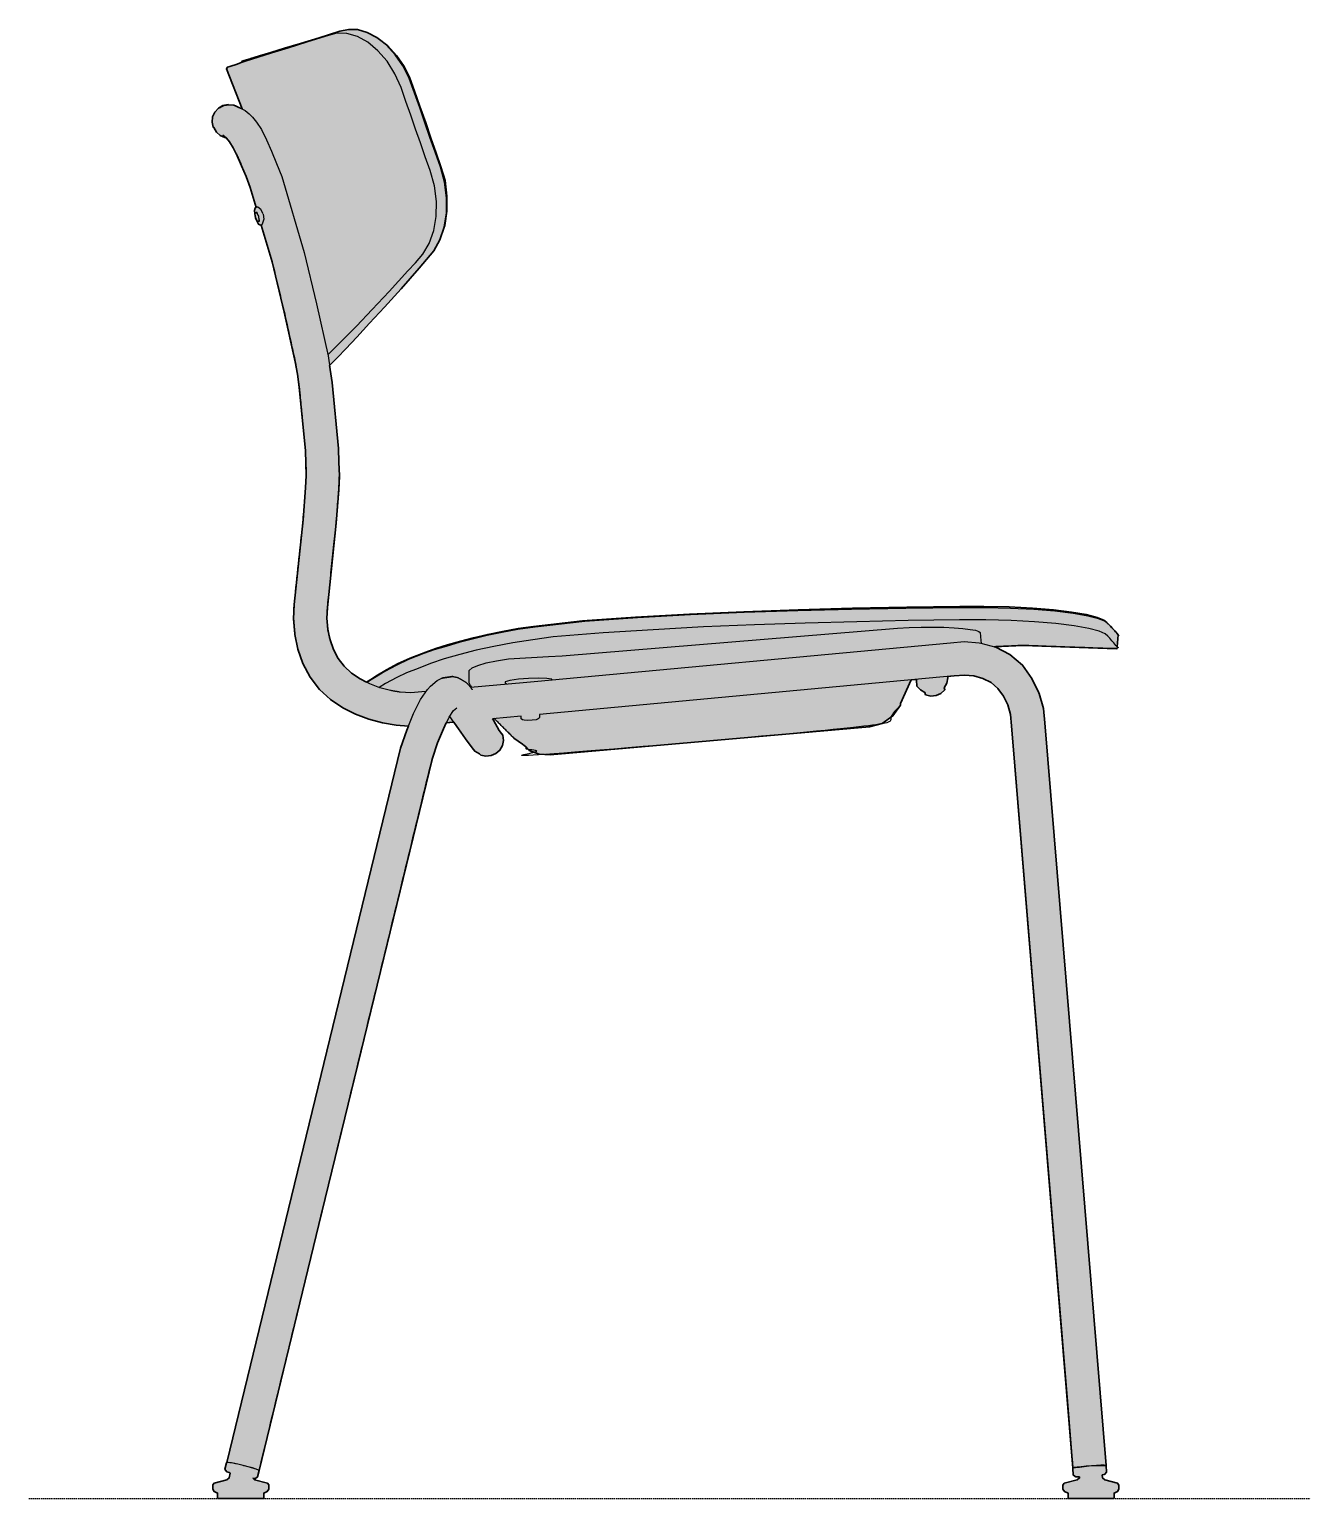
# Model space of a CAD drawing. Header units: millimetres. Extents: x 0 to 1796, y -1115 to 787.
# Drawn here: x 1108 to 1796, y 0 to 787 of the extents above; entities that cross this region are included whole.
import ezdxf

# ---------------------------------------------------------------- set-up
doc = ezdxf.new("R2010")
doc.units = ezdxf.units.MM
doc.linetypes.add('Dots', pattern=[1, 0, -1])
doc.layers.add('Blocks', color=7, linetype='Continuous')
doc.layers.add('Blocks$Fill', color=7, linetype='Continuous', true_color=0xffffff)
for name, color, linetype, lineweight, true_color in [('Blocks$Inner', 7, 'Continuous', 25, 0x007f00), ('Blocks$Outline', 7, 'Continuous', 35, 0xff3f3f), ('Groud', 7, 'Dots', 25, 0x243775)]:
    doc.layers.add(name, color=color, linetype=linetype, lineweight=lineweight, true_color=true_color)

# ---------------------------------------------------------------- blocks, each defined once
blk = doc.blocks.new('Moca Side')
at = {"layer": 'Blocks$Fill'}
blk.add_hatch(color=256, dxfattribs=at).paths.add_polyline_path([(-258.37, 360.82), (-258.77, 359.82), (-250.53, 338.38), (-251.3, 338.75), (-252.3, 339.25), (-252.21, 339.16), (-253.7, 339.85), (-254.9, 340.35), (-257.7, 340.65), (-257.7, 340.65), (-258, 340.85), (-260.8, 340.25), (-263.2, 338.85), (-265.1, 336.75), (-266.3, 334.15), (-266.6, 331.35), (-266, 328.65), (-265.7, 328.55), (-264.3, 326.05), (-262.2, 324.15), (-261, 323.65), (-258.89, 322.69), (-257.3, 320.75), (-255.3, 317.65), (-253.1, 313.25), (-248.4, 302.15), (-246.2, 296.25), (-243.02, 285.66), (-243.26, 285.59), (-243.66, 284.89), (-243.86, 284.09), (-243.76, 282.29), (-243.26, 280.09), (-242.46, 278.09), (-241.66, 276.69), (-241.06, 276.39), (-240.36, 276.09), (-240.22, 276.13), (-234.4, 256.55), (-222, 202.95), (-220.9, 196.35), (-219.9, 189.45), (-216.6, 155.25), (-216.3, 148.45), (-216.2, 142.02), (-217.8, 118.35), (-222.6, 73.05), (-222.9, 65.25), (-222.2, 57.35), (-222.2, 56.95), (-220.6, 49.05), (-217.9, 41.35), (-214, 34.05), (-209, 27.55), (-203.1, 22.15), (-196.6, 17.75), (-189.7, 14.25), (-182.6, 11.55), (-175.3, 9.65), (-167.9, 8.35), (-161.41, 7.93), (-162.3, 5.75), (-165.6, -3.85), (-258.7, -386.55), (-258.7, -386.63), (-258.8, -386.65), (-259.7, -390.05), (-258.9, -391.25), (-258.6, -391.55), (-257.5, -391.95), (-256.85, -392.14), (-257.4, -394.75), (-258.6, -395.75), (-265.5, -397.55), (-266.2, -398.55), (-266.2, -400.75), (-265.4, -401.95), (-263.6, -402.85), (-263.6, -405.85), (-238.9, -405.85), (-238.9, -402.85), (-237.1, -401.95), (-236.2, -400.75), (-236.2, -398.55), (-236.9, -397.55), (-243.8, -395.75), (-244.83, -394.96), (-243.8, -395.05), (-243.4, -395.05), (-242.2, -394.25), (-241.3, -390.85), (-241.41, -390.77), (-241.4, -390.75), (-209.37, -259.1), (-148.5, -9.25), (-145.8, -1.15), (-142.7, 6.45), (-141.12, 9.56), (-137.07, 9.93), (-130.9, 1.15), (-125.8, -5.55), (-123.4, -6.95), (-122.7, -7.75), (-119.9, -8.25), (-117.1, -7.95), (-114.6, -6.85), (-112.5, -4.95), (-111.1, -2.45), (-110.5, 0.25), (-110.8, 3.05), (-111.5, 3.85), (-112.8, 5.55), (-115.8, 11.05), (-116.38, 11.85), (-115.45, 11.93), (-104.9, 1.5), (-100.3, -1.8), (-98.6, -3.3), (-97.4, -4.4), (-96.7, -5.1), (-91.3, -7.1), (-85.5, -7.5), (85.5, 7.5), (92.3, 9.3), (98.1, 13.3), (102.2, 19.1), (102.1, 19.9), (107.96, 32.62), (110.51, 32.86), (110.7, 32.45), (111, 29.35), (112.9, 27.25), (115.3, 25.85), (115.6, 24.55), (118.4, 23.95), (121.2, 24.25), (123.8, 25.35), (125.9, 27.25), (125.5, 28.45), (127, 30.95), (127.6, 33.65), (127.5, 34.43), (136.52, 35.22), (141.4, 34.85), (141.4, 34.85), (146.3, 33.45), (150.7, 31.15), (154.4, 27.95), (157.4, 23.85), (159.66, 19.23), (161.1, 14.05), (191.56, -353.91), (194.5, -389.6), (194.4, -389.65), (194.6, -393.15), (195.7, -394.05), (196.1, -394.15), (197.3, -394.15), (198.13, -394.15), (198.1, -394.75), (196.8, -395.75), (189.9, -397.65), (189.2, -398.65), (189.2, -400.75), (190.1, -401.95), (191.9, -402.85), (191.9, -405.85), (216.6, -405.85), (216.6, -402.85), (218.4, -401.95), (219.2, -400.75), (219.2, -398.65), (218.5, -397.65), (211.6, -395.75), (210.4, -394.75), (210.26, -393.14), (211.3, -392.95), (211.7, -392.75), (212.6, -391.65), (212.3, -388.15), (178.7, 17.35), (176.4, 25.35), (176.36, 25.43), (176.3, 25.65), (172.6, 33.45), (167.5, 40.45), (160.8, 46.15), (153.2, 50.15), (152.33, 50.39), (167.8, 51.09), (217.8, 49.29), (218.6, 49.99), (218.3, 50.39), (218.8, 56.79), (218.1, 57.59), (217.4, 58.39), (216.9, 58.89), (215.8, 60.09), (215.52, 60.39), (215.1, 60.89), (214.6, 61.39), (213.4, 62.59), (213.4, 62.59), (212.7, 63.39), (211.1, 64.69), (207.5, 66.09), (201.7, 67.59), (193.8, 68.89), (184.1, 70.09), (172.8, 70.99), (160.3, 71.69), (146.9, 71.99), (133.9, 71.99), (47.4, 70.19), (-39.7, 66.19), (-68.1, 64.19), (-94.4, 61.19), (-102.7, 60.09), (-111, 58.59), (-118.9, 56.99), (-126.5, 55.19), (-133.4, 53.29), (-146.7, 49.49), (-152.1, 47.39), (-160.5, 44.29), (-167.2, 41.19), (-173.2, 37.99), (-178, 35.09), (-183.91, 31.47), (-187.2, 33.15), (-191.9, 36.25), (-195.8, 39.95), (-199, 44.05), (-201.6, 48.85), (-203.4, 54.15), (-204.5, 59.45), (-204.93, 63.68), (-205.09, 65.54), (-204.8, 71.45), (-200.1, 116.65), (-198.7, 134.45), (-198.4, 141.75), (-198.4, 141.87), (-198.4, 141.95), (-198.6, 149.25), (-198.9, 156.55), (-202.3, 191.85), (-203.3, 198.85), (-203.62, 201), (-203.27, 201.42), (-199.37, 205.32), (-194.87, 210.02), (-189.07, 216.22), (-182.17, 223.62), (-174.17, 232.22), (-165.27, 242.12), (-155.57, 253.12), (-151.67, 257.72), (-147.87, 262.42), (-144.67, 268.32), (-142.27, 275.12), (-141.97, 276.02), (-140.77, 283.62), (-140.77, 291.72), (-141.77, 300.02), (-143.97, 307.32), (-146.57, 314.72), (-160.67, 354.92), (-163.67, 361.12), (-167.77, 367.12), (-172.47, 372.12), (-177.57, 376.12), (-178.27, 376.62), (-183.57, 379.42), (-188.67, 380.92), (-193.57, 381.02), (-198.07, 380.02), (-209.27, 376.52), (-219.27, 373.52), (-227.87, 370.92), (-235.17, 368.72), (-241.17, 366.82), (-245.87, 365.42), (-253.17, 362.42), (-257.07, 361.22)], flags=0)
at = {"layer": 'Blocks$Inner'}
for points in [[(-204.52, 206.67), (-202.37, 208.82), (-196.47, 214.72), (-189.27, 222.12), (-180.87, 230.92), (-171.67, 240.72), (-161.67, 251.62), (-157.67, 256.02), (-153.67, 260.72), (-150.37, 266.42), (-147.87, 273.22), (-146.47, 280.82), (-146.37, 288.92), (-147.47, 297.22), (-149.77, 305.42), (-152.37, 312.82), (-154.97, 320.22), (-157.57, 327.62), (-160.17, 335.02), (-162.77, 342.42), (-165.37, 349.82), (-168.67, 357.22), (-172.87, 363.92), (-177.77, 369.62), (-183.17, 374.12), (-188.77, 377.12), (-194.37, 378.82), (-199.67, 378.92), (-204.27, 377.72), (-215.77, 374.12), (-225.87, 370.92), (-234.67, 368.22), (-242.07, 365.92), (-248.37, 363.92), (-253.17, 362.42)], [(-142.27, 275.12), (-141.07, 282.72), (-140.97, 290.82), (-142.07, 299.12), (-144.27, 307.22), (-147.07, 315.22), (-149.87, 323.12), (-152.57, 331.02), (-155.37, 338.92), (-158.07, 346.92), (-160.97, 354.72), (-164.37, 361.42), (-168.47, 367.42), (-173.17, 372.52), (-178.27, 376.62), (-183.57, 379.42), (-188.67, 380.92), (-193.57, 381.02), (-198.07, 380.02), (-209.27, 376.52), (-219.27, 373.52), (-227.87, 370.92), (-235.17, 368.72), (-241.17, 366.82), (-245.87, 365.42), (-249.57, 364.32), (-250.97, 363.82)], [(-178.27, 376.62), (-177.57, 376.12), (-172.47, 372.12), (-167.77, 367.12), (-163.67, 361.12), (-160.67, 354.92), (-158.17, 347.92), (-155.37, 339.72), (-152.17, 330.92), (-149.37, 322.72), (-146.57, 314.72), (-143.97, 307.32), (-141.77, 300.02), (-140.77, 291.72), (-140.77, 283.62), (-141.97, 276.02), (-142.27, 275.12), (-144.67, 268.32), (-147.87, 262.42), (-151.67, 257.72), (-155.57, 253.12), (-165.27, 242.12), (-174.17, 232.22), (-182.17, 223.62), (-189.07, 216.22), (-194.87, 210.02), (-199.37, 205.32), (-203.27, 201.42), (-203.62, 201)], [(-250.53, 338.38), (-258.77, 359.82), (-258.37, 360.82), (-257.07, 361.22), (-253.17, 362.42), (-245.87, 365.42)], [(-258.89, 322.69), (-261, 323.65), (-262.2, 324.15), (-264.3, 326.05), (-265.7, 328.55), (-266, 328.65), (-266.6, 331.35), (-266.3, 334.15), (-265.1, 336.75), (-263.2, 338.85), (-260.8, 340.25), (-258, 340.85), (-257.7, 340.65), (-257.7, 340.65), (-254.9, 340.35), (-253.7, 339.85), (-251.3, 338.75), (-248.8, 337.55), (-246.8, 335.75), (-244.9, 334.05), (-242.7, 331.35), (-240.1, 327.35), (-237.4, 321.95), (-234.7, 315.75), (-232, 309.25), (-229.3, 302.25), (-217.3, 261.55), (-210.7, 233.95), (-204.4, 206.15), (-203.3, 198.85), (-202.3, 191.85), (-198.9, 156.55), (-198.6, 149.25), (-198.4, 141.95), (-198.7, 134.55), (-200.1, 116.85), (-204.8, 71.65), (-205.1, 65.65), (-204.6, 59.85)], [(-243.02, 285.66), (-246.2, 296.25), (-248.4, 302.15), (-250.8, 307.95), (-253.1, 313.25), (-255.3, 317.65), (-257.3, 320.75), (-259.1, 322.95), (-260.8, 324.45)], [(-239.21, 282.17), (-240.4, 284.55), (-242.1, 285.85), (-243.1, 286.15), (-242.99, 285.67)], [(-239.2, 282.12), (-238.9, 279.45), (-239.6, 277.15), (-240.1, 276.05), (-240.14, 276.15)], [(-183.91, 31.47), (-181.6, 32.89), (-178, 35.09), (-173.2, 37.99), (-167.2, 41.19), (-160.5, 44.29), (-152.1, 47.39), (-146.7, 49.49), (-140.4, 51.39), (-133.4, 53.29), (-126.5, 55.19), (-118.9, 56.99), (-111, 58.59), (-102.7, 60.09), (-94.4, 61.19), (-68.1, 64.19), (-39.7, 66.19), (-10.8, 67.79), (18.3, 69.09), (47.4, 70.19), (76.5, 70.99), (105.6, 71.59), (133.9, 71.99), (146.9, 71.99), (160.3, 71.69), (172.8, 70.99), (184.1, 70.09), (193.8, 68.89), (201.7, 67.59), (207.5, 66.09), (211.1, 64.69), (212.7, 63.39), (213.4, 62.59), (213.4, 62.59), (213.4, 62.59), (214.6, 61.39), (215.1, 60.89), (215.52, 60.39)], [(211.9, 63.99), (208.3, 65.39), (202.5, 66.79), (194.6, 68.19), (184.9, 69.39), (173.6, 70.29), (161.1, 70.89), (147.7, 71.29), (133.9, 71.29), (105, 70.79), (76, 70.29), (47.2, 69.59), (18.4, 68.69), (-10.3, 67.39), (-38.7, 65.89), (-67, 63.99), (-93.6, 60.79), (-102.8, 59.69), (-111.2, 58.09), (-119.3, 56.39), (-127, 54.49), (-134.2, 52.59), (-141.2, 50.59), (-147.6, 48.69), (-153.1, 46.69), (-161.4, 43.49), (-167.9, 40.39), (-174, 37.19), (-178.7, 34.29), (-182.3, 32.09), (-183.58, 31.3)], [(218.8, 56.79), (218.3, 50.39), (217.6, 51.09), (216.5, 52.39), (215.4, 53.59), (214.3, 54.89), (213.2, 56.09), (211.8, 57.29), (208.6, 58.69), (203, 60.19), (195.2, 61.59), (185.4, 62.79), (174, 63.79), (161.4, 64.49), (147.8, 64.79), (133.8, 64.79), (106.2, 64.39), (78.7, 63.79), (51.2, 63.09), (23.9, 62.19), (-3.3, 60.99), (-30.3, 59.49), (-57.1, 57.79), (-83.9, 55.69), (-94.7, 54.09), (-105.4, 52.39), (-115.6, 50.59), (-125.1, 48.59), (-133.9, 46.29), (-142.2, 43.89), (-149.6, 41.39), (-156.1, 38.79), (-162.4, 36.39), (-167.6, 33.99), (-173.6, 30.69), (-177.06, 28.59)], [(-161.41, 7.93), (-167.9, 8.35), (-175.3, 9.65), (-182.6, 11.55), (-189.7, 14.25), (-196.6, 17.75), (-203.1, 22.15), (-209, 27.55), (-214, 34.05), (-217.9, 41.35), (-220.6, 49.05), (-222.2, 56.95)], [(-127.42, 28.74), (-128.2, 29.6), (-128.9, 31), (-128.9, 37.6), (-127.3, 39), (-124.2, 40.4), (-119.7, 41.7), (-114.2, 42.9), (-107.8, 43.9), (-86.3, 45.1), (-79.1, 45.6), (100.5, 60.4), (106.8, 60.7), (113.2, 60.9), (119.5, 60.9), (125.4, 60.8), (130.9, 60.5), (135.6, 60.2), (139.5, 59.7), (142.4, 59.2), (144.1, 58.6), (144.8, 58), (145.2, 53.7), (145.3, 52.32)], [(214.6, 61.39), (215.8, 60.09), (216.9, 58.89), (218.1, 57.59)], [(216.9, 58.89), (217.4, 58.39), (218.1, 57.59), (218.8, 56.79), (219.1, 56.49), (219.3, 56.19)], [(-171, 26.95), (-176.7, 28.45), (-182.1, 30.55), (-187.2, 33.15), (-191.9, 36.25), (-195.8, 39.95), (-199, 44.05), (-201.6, 48.85), (-203.4, 54.15)], [(-128.11, 28.67), (-99.86, 31.3), (-94.14, 31.83), (128.9, 52.55), (136.2, 53.15), (144.4, 52.45), (145.2, 52.35), (153.2, 50.15), (160.8, 46.15), (167.5, 40.45), (172.6, 33.45), (176.3, 25.65), (178.6, 17.55), (178.7, 17.35), (176.4, 25.35), (176.36, 25.43)], [(-258.7, -386.63), (-258.7, -386.55), (-165.6, -3.85), (-162.3, 5.75), (-158.7, 14.55), (-154.9, 22.05), (-151.2, 27.55), (-149.6, 29.35), (-146, 32.35), (-143.6, 33.55)], [(159.66, 19.23), (157.4, 23.85), (154.4, 27.95), (150.7, 31.15), (146.3, 33.45), (141.4, 34.85), (141.4, 34.85), (136.52, 35.22), (136.52, 35.22), (130.9, 34.75), (-91.24, 14.17), (-91.16, 12.59), (-91.36, 12.19), (-91.86, 11.69), (-93.06, 11.29), (-95.06, 10.99), (-97.36, 10.89), (-99.36, 10.99), (-100.36, 11.29), (-100.96, 11.79), (-101, 12.54), (-101.04, 13.27), (-116.38, 11.85), (-115.8, 11.05), (-112.8, 5.55), (-111.5, 3.85), (-110.8, 3.05), (-110.5, 0.25), (-111.1, -2.45), (-112.5, -4.95), (-114.6, -6.85), (-117.1, -7.95), (-119.9, -8.25), (-122.7, -7.75), (-123.4, -6.95), (-125.8, -5.55), (-127.2, -3.75), (-130.9, 1.15), (-134.6, 6.35), (-139.26, 13.1)], [(-84.53, 32.72), (-84.54, 32.96), (-87.2, 33.3), (-91.7, 33.5), (-97.1, 33.4), (-102.4, 33), (-107, 32.3), (-109.53, 31.63), (-109.5, 30.99), (-108.96, 30.45)], [(127.5, 34.43), (127.6, 33.65), (127, 30.95), (125.5, 28.45), (125.9, 27.25), (123.8, 25.35), (121.2, 24.25), (118.4, 23.95), (115.6, 24.55), (115.3, 25.85), (112.9, 27.25), (111, 29.35), (110.7, 32.45), (110.51, 32.86)], [(-151.93, 26.46), (-154.2, 26.25), (-160.2, 25.75), (-165.9, 26.05)], [(-209.37, -259.1), (-148.5, -9.25), (-145.8, -1.15), (-142.7, 6.45), (-139.5, 12.75), (-137.18, 16.22), (-135.5, 17.65)], [(194.5, -389.55), (161.7, 8.05), (161.1, 14.05), (161.1, 14.05), (159.66, 19.24)], [(178.7, 17.35), (179.5, 9.65), (212.3, -388.15), (212.6, -391.65), (211.7, -392.75), (211.3, -392.95), (210.26, -393.14), (210.4, -394.75), (211.6, -395.75), (218.5, -397.65), (219.2, -398.65), (219.2, -400.75), (218.4, -401.95), (216.6, -402.85), (216.6, -405.85), (216, -405.85), (214.2, -405.85), (211.5, -405.85), (208, -405.85), (204.2, -405.85), (200.4, -405.85), (197, -405.85), (194.3, -405.85), (192.5, -405.85), (191.9, -405.85), (191.9, -402.85), (190.1, -401.95), (189.2, -400.75), (189.2, -398.65), (189.9, -397.65), (196.8, -395.75), (198.1, -394.75), (198.13, -394.15), (197.3, -394.15), (196.1, -394.15), (195.7, -394.05), (194.6, -393.15), (194.4, -389.65), (194.8, -389.45), (196, -389.15), (198, -388.95), (200.5, -388.65), (203.3, -388.35), (206.1, -388.15), (208.6, -388.05), (210.6, -388.05), (211.8, -388.05), (212.3, -388.15), (212.2, -388.05), (211.2, -387.95), (209.5, -387.95), (207.2, -388.05), (204.5, -388.25), (201.7, -388.45), (199, -388.75), (196.8, -389.05), (195.2, -389.25), (194.5, -389.55), (194.5, -389.6)], [(-252.7, -387.45), (-255.2, -386.95), (-257.1, -386.65), (-258.4, -386.55), (-258.8, -386.65), (-259.7, -390.05), (-258.9, -391.25), (-258.6, -391.55), (-257.5, -391.95), (-256.85, -392.14), (-257.4, -394.75), (-258.6, -395.75), (-265.5, -397.55), (-266.2, -398.55), (-266.2, -400.75), (-265.4, -401.95), (-263.6, -402.85), (-263.6, -405.85), (-263, -405.85), (-261.2, -405.85), (-258.5, -405.85), (-255, -405.85), (-251.2, -405.85), (-247.4, -405.85), (-244, -405.85), (-241.3, -405.85), (-239.5, -405.85), (-238.9, -405.85), (-238.9, -402.85), (-237.1, -401.95), (-236.2, -400.75), (-236.2, -398.55), (-236.9, -397.55), (-243.8, -395.75), (-244.83, -394.96), (-243.8, -395.05), (-243.4, -395.05), (-242.2, -394.25), (-241.3, -390.85), (-241.7, -390.55), (-243, -390.05), (-244.9, -389.45), (-247.3, -388.75), (-250, -388.05), (-252.7, -387.45), (-254, -387.15), (-256.2, -386.75), (-257.9, -386.55), (-258.7, -386.55)], [(-249.7, -388.13), (-248.7, -388.35), (-246.1, -389.05), (-243.9, -389.75), (-243.63, -389.85)]]:
    blk.add_lwpolyline(points, dxfattribs=at)
for points in [[(-260.4, 340.15), (-263.2, 338.85), (-262.9, 338.75), (-260.4, 340.15)], [(-253.1, 313.25), (-251.1, 308.95), (-253.7, 314.65), (-253.1, 313.25)], [(-242.86, 283.39), (-242.66, 283.09), (-242.46, 282.39), (-242.16, 281.69), (-241.86, 281.39), (-241.66, 280.69), (-241.66, 280.29), (-241.56, 279.39), (-241.36, 278.69), (-241.36, 278.19)], [(-240.36, 276.09), (-241.66, 276.69), (-241.06, 276.39), (-240.36, 276.09)], [(-240.36, 276.09), (-240.04, 276.18)], [(-234.4, 256.55), (-240.22, 276.13)], [(-204.5, 59.45), (-204.93, 63.68)], [(211.1, 64.69), (211.9, 63.99), (213.4, 62.59)], [(-203.4, 54.15), (-204.5, 59.45), (-204.6, 59.85), (-203.4, 54.15)], [(218.3, 50.39), (218.6, 49.99), (218.8, 49.79)], [(-137.7, 34.45), (-140.4, 34.05), (-143.6, 33.55), (-141, 33.95), (-137.7, 34.45)], [(-99.95, 33.18), (-99.95, 33.18)], [(141.57, 34.8), (141.57, 34.8)], [(-165.9, 26.05), (-171, 26.95)], [(-137.07, 9.93), (-141.12, 9.56)], [(191.56, -353.91), (194.5, -389.6)], [(-258.65, -386.55), (-258.67, -386.62)], [(-241.48, -390.72), (-241.4, -390.75)], [(-241.45, -390.74), (-241.45, -390.73)]]:
    blk.add_open_spline(points, degree=1, dxfattribs=at)
for points, knots in [([(-257.7, 340.65), (-260.8, 340.25), (-260.4, 340.15), (-257.7, 340.65)], [0.000144, 0.000144, 1, 2, 3, 3]), ([(-251.3, 338.75), (-252.3, 339.25), (-252.21, 339.16)], [0.1668425, 0.1668425, 1, 1.0444654, 1.0444654]), ([(-242.25, 285.89), (-243.26, 285.59), (-243.66, 284.89), (-243.86, 284.09), (-243.76, 282.29), (-243.26, 280.09), (-242.46, 278.09), (-241.66, 276.69)], [3.726477, 3.726477, 4, 5, 6, 7, 8, 9, 10, 10]), ([(-243.36, 283.09), (-243.06, 282.79), (-242.61, 282.92)], [-1, -1, 0, 0.155286, 0.155286]), ([(-241.36, 278.65), (-241.56, 278.59), (-241.76, 278.49), (-241.76, 277.99)], [-0.068967, -0.068967, 0, 1, 2, 2]), ([(-234.4, 256.55), (-227.9, 229.65), (-222, 202.95), (-220.9, 196.35), (-219.9, 189.45), (-216.6, 155.25), (-216.3, 148.45), (-216.2, 142.02)], [15, 15, 16, 17, 18, 19, 20, 21, 21.988504, 21.988504]), ([(-222.9, 64.95), (-222.2, 56.95), (-222.2, 57.35), (-222.9, 65.25), (-222.6, 73.05), (-217.8, 118.35), (-216.5, 135.45), (-216.2, 142.02)], [0, 0, 1, 2, 3, 4, 5, 6, 6.996168, 6.996168]), ([(-205.09, 65.54), (-204.8, 71.45), (-200.1, 116.65), (-198.7, 134.45), (-198.4, 141.75), (-198.4, 141.87)], [1.031317, 1.031317, 2, 3, 4, 5, 5.016219, 5.016219]), ([(218.6, 49.99), (217.8, 49.29), (167.8, 51.09), (152.33, 50.39)], [6, 6, 7, 8, 8.306923, 8.306923]), ([(-137.7, 34.45), (-135.1, 33.95), (-132.7, 32.65), (-130.1, 30.95), (-128.3, 28.95), (-127.23, 27.38)], [-2, -2, -1, 0, 1, 2, 2.356361, 2.356361]), ([(107.96, 32.62), (102.1, 19.9), (102.2, 19.1), (98.1, 13.3), (92.3, 9.3), (85.5, 7.5), (-85.5, -7.5), (-91.3, -7.1), (-96.7, -5.1), (-97.4, -4.4), (-98.6, -3.3), (-100.3, -1.8), (-104.9, 1.5), (-115.45, 11.93)], [11.285167, 11.285167, 12, 13, 14, 15, 16, 17, 18, 19, 20, 21, 22, 23, 23.599583, 23.599583]), ([(-241.41, -390.77), (-241.4, -390.75), (-148.5, -8.85)], [-0.090291, -0.090291, 0, 1, 1])]:
    blk.add_open_spline(points, degree=1, knots=knots, dxfattribs=at)
at = {"layer": 'Blocks$Outline'}
for points in [[(-198.07, 380.02), (-209.27, 376.52)], [(-193.57, 381.02), (-198.07, 380.02)], [(-188.67, 380.92), (-193.57, 381.02)], [(-183.57, 379.42), (-188.67, 380.92)], [(-178.27, 376.62), (-183.57, 379.42)], [(-227.87, 370.92), (-235.17, 368.72)], [(-219.27, 373.52), (-227.87, 370.92)], [(-209.27, 376.52), (-219.27, 373.52)], [(-141.97, 276.02), (-140.77, 283.62), (-140.77, 291.72), (-141.77, 300.02), (-143.97, 307.32), (-146.57, 314.72), (-149.37, 322.72), (-152.17, 330.92), (-155.37, 339.72), (-158.17, 347.92), (-160.67, 354.92), (-163.67, 361.12), (-167.77, 367.12), (-172.47, 372.12), (-177.57, 376.12), (-178.27, 376.62)], [(-245.87, 365.42), (-253.17, 362.42), (-257.07, 361.22), (-258.37, 360.82)], [(-241.17, 366.82), (-245.87, 365.42)], [(-235.17, 368.72), (-241.17, 366.82)], [(-258.37, 360.82), (-258.77, 359.82), (-250.53, 338.38)], [(-263.2, 338.85), (-265.1, 336.75), (-266.3, 334.15), (-266.6, 331.35), (-266, 328.65)], [(-260.8, 340.25), (-263.2, 338.85)], [(-258, 340.85), (-260.8, 340.25)], [(-257.7, 340.65), (-258, 340.85)], [(-252.21, 339.16), (-253.7, 339.85), (-254.9, 340.35), (-257.7, 340.65), (-257.7, 340.65)], [(-251.3, 338.75), (-252.3, 339.25), (-252.21, 339.16)], [(-250.53, 338.38), (-251.3, 338.75), (-251.3, 338.75)], [(-266, 328.65), (-265.7, 328.55), (-264.3, 326.05), (-262.2, 324.15), (-261, 323.65), (-258.89, 322.69)], [(-258.89, 322.69), (-257.3, 320.75), (-255.3, 317.65), (-253.1, 313.25)], [(-253.1, 313.25), (-250.8, 307.95), (-248.4, 302.15), (-246.2, 296.25), (-243.02, 285.66)], [(-243.02, 285.66), (-243.26, 285.59), (-243.66, 284.89), (-243.86, 284.09), (-243.76, 282.29), (-243.26, 280.09), (-242.46, 278.09), (-241.66, 276.69)], [(-241.66, 276.69), (-241.06, 276.39), (-240.36, 276.09)], [(-240.36, 276.09), (-240.22, 276.13)], [(-240.22, 276.13), (-234.4, 256.55)], [(-142.27, 275.12), (-141.97, 276.02)], [(-147.87, 262.42), (-144.67, 268.32)], [(-144.67, 268.32), (-142.27, 275.12)], [(-151.67, 257.72), (-147.87, 262.42)], [(-234.4, 256.55), (-227.9, 229.65), (-222, 202.95), (-220.9, 196.35), (-219.9, 189.45), (-216.6, 155.25), (-216.3, 148.45), (-216.2, 142.02)], [(-165.27, 242.12), (-155.57, 253.12)], [(-155.57, 253.12), (-151.67, 257.72)], [(-174.17, 232.22), (-165.27, 242.12)], [(-182.17, 223.62), (-174.17, 232.22)], [(-189.07, 216.22), (-182.17, 223.62)], [(-194.87, 210.02), (-189.07, 216.22)], [(-203.27, 201.42), (-199.37, 205.32)], [(-199.37, 205.32), (-194.87, 210.02)], [(-203.62, 201), (-203.27, 201.42)], [(-198.4, 141.87), (-198.4, 141.95), (-198.6, 149.25), (-198.9, 156.55), (-202.3, 191.85), (-203.3, 198.85), (-203.62, 201)], [(-216.2, 142.02), (-216.5, 135.45), (-217.8, 118.35), (-222.6, 73.05), (-222.9, 65.25), (-222.2, 57.35), (-222.2, 56.95)], [(-205.09, 65.54), (-204.8, 71.45), (-200.1, 116.65), (-198.7, 134.45), (-198.4, 141.75), (-198.4, 141.87)], [(211.1, 64.69), (207.5, 66.09), (201.7, 67.59), (193.8, 68.89), (184.1, 70.09), (172.8, 70.99), (160.3, 71.69), (146.9, 71.99), (133.9, 71.99), (105.6, 71.59), (76.5, 70.99), (47.4, 70.19), (18.3, 69.09), (-10.8, 67.79), (-39.7, 66.19), (-68.1, 64.19), (-94.4, 61.19), (-102.7, 60.09), (-111, 58.59), (-118.9, 56.99), (-126.5, 55.19), (-133.4, 53.29), (-140.4, 51.39), (-146.7, 49.49), (-152.1, 47.39), (-160.5, 44.29), (-167.2, 41.19), (-173.2, 37.99), (-178, 35.09), (-181.6, 32.89), (-183.91, 31.47)], [(-204.93, 63.68), (-205.09, 65.54)], [(-204.5, 59.45), (-204.93, 63.68)], [(212.7, 63.39), (211.1, 64.69)], [(213.4, 62.59), (212.7, 63.39)], [(-222.2, 56.95), (-220.6, 49.05), (-217.9, 41.35), (-214, 34.05), (-209, 27.55), (-203.1, 22.15), (-196.6, 17.75), (-189.7, 14.25), (-182.6, 11.55), (-175.3, 9.65)], [(-203.4, 54.15), (-204.5, 59.45)], [(214.6, 61.39), (213.4, 62.59), (213.4, 62.59), (213.4, 62.59)], [(215.52, 60.39), (215.1, 60.89), (214.6, 61.39)], [(215.8, 60.09), (215.52, 60.39)], [(216.9, 58.89), (215.8, 60.09)], [(218.1, 57.59), (217.4, 58.39), (216.9, 58.89)], [(218.8, 56.79), (218.1, 57.59)], [(218.3, 50.39), (218.8, 56.79)], [(-183.91, 31.47), (-187.2, 33.15), (-191.9, 36.25), (-195.8, 39.95), (-199, 44.05), (-201.6, 48.85), (-203.4, 54.15)], [(152.33, 50.39), (167.8, 51.09), (217.8, 49.29), (218.6, 49.99)], [(172.6, 33.45), (167.5, 40.45), (160.8, 46.15), (153.2, 50.15), (152.33, 50.39)], [(218.6, 49.99), (218.3, 50.39)], [(-115.45, 11.93), (-104.9, 1.5), (-100.3, -1.8), (-98.6, -3.3), (-97.4, -4.4), (-96.7, -5.1), (-91.3, -7.1), (-85.5, -7.5), (85.5, 7.5), (92.3, 9.3), (98.1, 13.3), (102.2, 19.1), (102.1, 19.9), (107.96, 32.62)], [(107.96, 32.62), (110.51, 32.86)], [(110.51, 32.86), (110.7, 32.45), (111, 29.35), (112.9, 27.25), (115.3, 25.85), (115.6, 24.55)], [(125.9, 27.25), (125.5, 28.45), (127, 30.95), (127.6, 33.65), (127.5, 34.43)], [(127.5, 34.43), (130.9, 34.75), (136.52, 35.22)], [(136.52, 35.22), (141.4, 34.85), (141.4, 34.85)], [(141.4, 34.85), (146.3, 33.45), (150.7, 31.15), (154.4, 27.95), (157.4, 23.85), (159.66, 19.23)], [(176.3, 25.65), (172.6, 33.45)], [(115.6, 24.55), (118.4, 23.95), (121.2, 24.25), (123.8, 25.35), (125.9, 27.25)], [(176.36, 25.43), (176.3, 25.65)], [(178.7, 17.35), (176.4, 25.35), (176.36, 25.43)], [(159.66, 19.23), (161.1, 14.05)], [(212.3, -388.15), (179.5, 9.65), (178.7, 17.35)], [(-209.37, -259.1), (-148.5, -9.25), (-145.8, -1.15), (-142.7, 6.45), (-141.12, 9.56)], [(-175.3, 9.65), (-167.9, 8.35)], [(-167.9, 8.35), (-161.41, 7.93)], [(-161.41, 7.93), (-162.3, 5.75), (-165.6, -3.85)], [(-141.12, 9.56), (-137.07, 9.93)], [(-137.07, 9.93), (-134.6, 6.35), (-130.9, 1.15)], [(-116.38, 11.85), (-115.45, 11.93)], [(-115.8, 11.05), (-116.38, 11.85)], [(-110.8, 3.05), (-111.5, 3.85), (-112.8, 5.55), (-115.8, 11.05)], [(161.1, 14.05), (161.7, 8.05), (191.56, -353.91)], [(-130.9, 1.15), (-127.2, -3.75), (-125.8, -5.55), (-123.4, -6.95), (-122.7, -7.75)], [(-122.7, -7.75), (-119.9, -8.25), (-117.1, -7.95), (-114.6, -6.85), (-112.5, -4.95), (-111.1, -2.45), (-110.5, 0.25), (-110.8, 3.05)], [(-165.6, -3.85), (-258.7, -386.55), (-258.7, -386.63)], [(-241.41, -390.77), (-241.4, -390.75), (-209.37, -259.1)], [(191.56, -353.91), (194.5, -389.6)], [(-256.85, -392.14), (-257.4, -394.75), (-258.6, -395.75), (-265.5, -397.55), (-266.2, -398.55), (-266.2, -400.75), (-265.4, -401.95), (-263.6, -402.85), (-263.6, -405.85)], [(-258.8, -386.65), (-259.7, -390.05), (-258.9, -391.25), (-258.6, -391.55), (-257.5, -391.95), (-256.85, -392.14)], [(-258.7, -386.63), (-258.8, -386.65)], [(-244.83, -394.96), (-243.8, -395.05), (-243.4, -395.05), (-242.2, -394.25), (-241.3, -390.85)], [(-241.3, -390.85), (-241.41, -390.77)], [(194.5, -389.6), (194.4, -389.65)], [(194.4, -389.65), (194.6, -393.15), (195.7, -394.05), (196.1, -394.15), (197.3, -394.15), (198.13, -394.15)], [(210.26, -393.14), (211.3, -392.95), (211.7, -392.75), (212.6, -391.65), (212.3, -388.15)], [(216.6, -405.85), (216.6, -402.85), (218.4, -401.95), (219.2, -400.75), (219.2, -398.65), (218.5, -397.65), (211.6, -395.75), (210.4, -394.75), (210.26, -393.14)], [(-238.9, -405.85), (-238.9, -402.85), (-237.1, -401.95), (-236.2, -400.75), (-236.2, -398.55), (-236.9, -397.55), (-243.8, -395.75), (-244.83, -394.96)], [(198.13, -394.15), (198.1, -394.75), (196.8, -395.75), (189.9, -397.65), (189.2, -398.65), (189.2, -400.75), (190.1, -401.95), (191.9, -402.85), (191.9, -405.85)], [(-263.6, -405.85), (-263, -405.85), (-261.2, -405.85), (-258.5, -405.85), (-255, -405.85), (-251.2, -405.85), (-247.4, -405.85), (-244, -405.85), (-241.3, -405.85), (-239.5, -405.85), (-238.9, -405.85)], [(191.9, -405.85), (192.5, -405.85), (194.3, -405.85), (197, -405.85), (200.4, -405.85), (204.2, -405.85), (208, -405.85), (211.5, -405.85), (214.2, -405.85), (216, -405.85), (216.6, -405.85)]]:
    blk.add_lwpolyline(points, dxfattribs=at)

msp = doc.modelspace()

# ---------------------------------------------------------------- linework, layer by layer
at = {"layer": 'Groud'}
msp.add_lwpolyline([(1108.13, 0), (1795.5, 0)], dxfattribs=at)

# ---------------------------------------------------------------- block references
at = {"layer": 'Blocks'}
msp.add_blockref('Moca Side', (1472.57, 405.85), dxfattribs=at)

doc.saveas('drawing.dxf')
